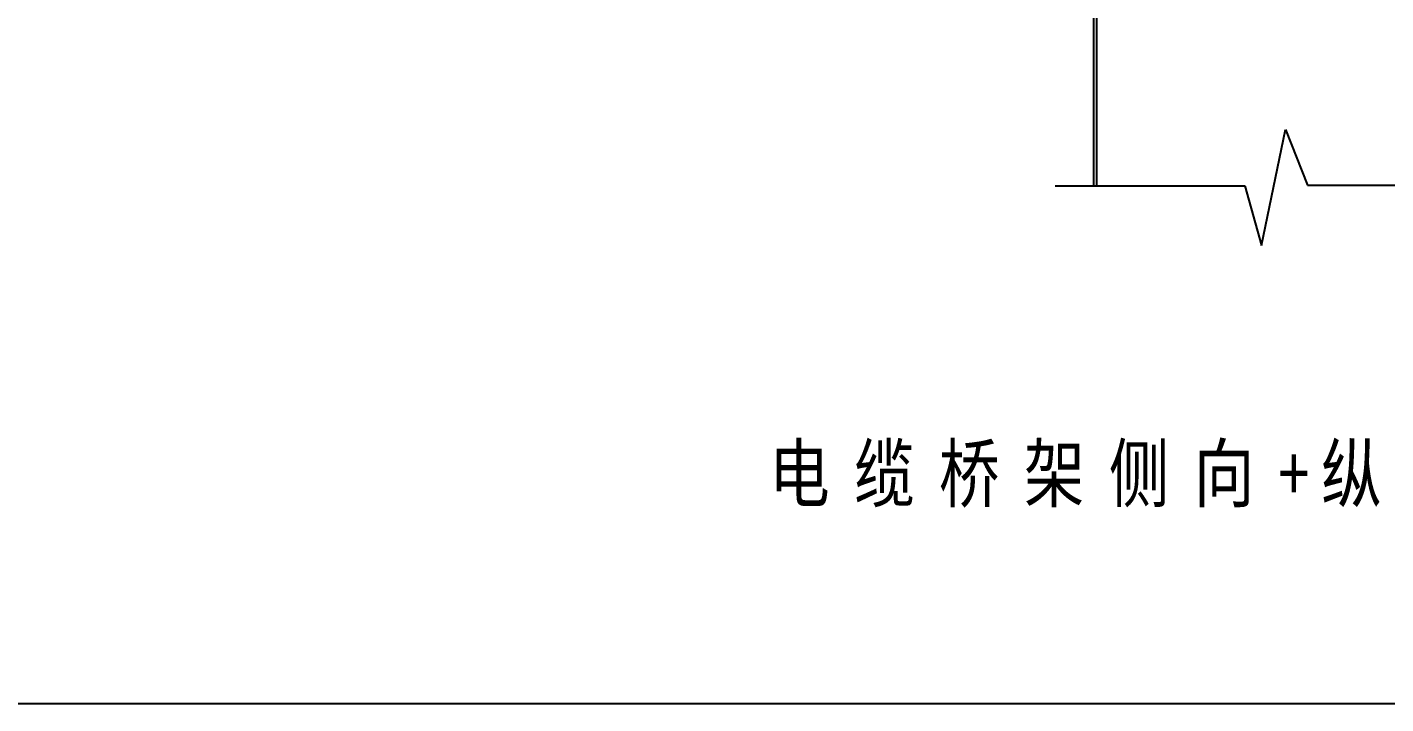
# Model space of a CAD drawing. Extents: x 69728788 to 150676229, y 20327566 to 43663798.
# Drawn here: x 75462445 to 75468554, y 20743552 to 20746596 of the extents above; entities that cross this region are included whole.
import ezdxf

# ---------------------------------------------------------------- set-up
doc = ezdxf.new("R2010")
doc.units = 0
doc.header["$LTSCALE"] = 1000
doc.header["$MEASUREMENT"] = 0
doc.layers.get('0').update_dxf_attribs({"linetype": 'CONTINUOUS'})
doc.layers.add('11122', color=7, linetype='CONTINUOUS')

msp = doc.modelspace()

# ---------------------------------------------------------------- linework, layer by layer
at = {"color": 7, "linetype": 'Continuous'}
for p, q in [((75467240, 20749525.7), (75467240, 20745883)), ((75467253.6, 20749525.7), (75467253.6, 20745883)), ((75467067.6, 20745883), (75467920, 20745883)), ((75468202.2, 20745885.8), (75469199.4, 20745885.8))]:
    msp.add_line(p, q, dxfattribs=at)
at = {"color": 0}
for points in [[(75467994.9, 20745613.9), (75468102.7, 20746135.6)], [(75468102.7, 20746135.6), (75468202.2, 20745885.8)], [(75467920, 20745883), (75467994.9, 20745613.9)]]:
    msp.add_lwpolyline(points, dxfattribs=at)
at = {"layer": '11122'}
msp.add_lwpolyline([(75462286.7, 20757591.5), (75474663, 20757591.5), (75474663, 20743551.6), (75462286.7, 20743551.6)], close=True, dxfattribs=at)

# ---------------------------------------------------------------- texts
at = {"color": 4, "insert": (75465780.8, 20744713.4), "char_height": 250, "width": 7049.226, "attachment_point": 1}
msp.add_mtext('{\\fSimSun|b0|i0|c134|p2;\\W0.8;\\T1.4;电缆桥架侧向+纵向抗震支吊架大样图B}', dxfattribs=at)

doc.saveas('drawing.dxf')
